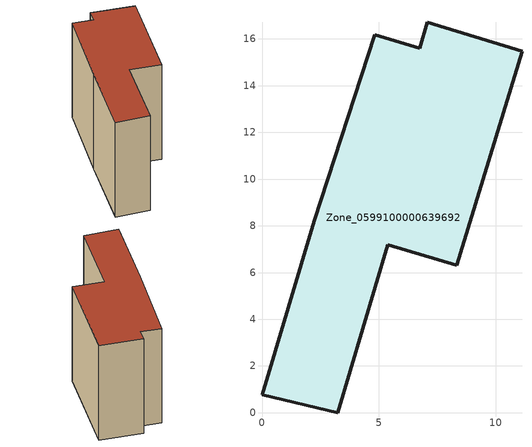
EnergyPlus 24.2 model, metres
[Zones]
Zone_0599100000639692
 floor ground (C_G): 6.75,15.6 7.07,16.71 11.13,15.47 8.33,6.3 5.38,7.18 3.25,0 0,0.77 2.23,8.21 4.82,16.19 z0
 wall outside (C_F): 3.25,0 5.38,7.18 8.33,6.3 11.13,15.47 7.07,16.71 6.75,15.6 4.82,16.19 2.23,8.21 0,0.77 3.25,0 z0:10.57
 roof outside (C_R): 4.82,16.19 2.23,8.21 0,0.77 3.25,0 5.38,7.18 8.33,6.3 11.13,15.47 7.07,16.71 6.75,15.6 z10.57
[BUILDING]
Pand.0599100000639692: North Axis=0; Terrain=City; Loads Convergence Tolerance Value=0.04; Temperature Convergence Tolerance Value=0.4; Solar Distribution=FullExterior; Maximum Number of Warmup Days=25; Minimum Number of Warmup Days=1
[Site:Location]
Rotterdam.The.Hague.AP_ZH_NLD Design_Conditions: Latitude=51.96; Longitude=4.45; Time Zone=1; Elevation=-4.5
[SITE:GROUNDTEMPERATURE:BUILDINGSURFACE]
18, 18, 18, 18, 18, 18, 18, 18, 18, 18, 18, 18
[MATERIAL] Thermal Absorptance=0.9; Solar Absorptance=0.7; Visible Absorptance=0.7
Name | Roughness | Thickness | Conductivity | Density | Specific Heat
G.TI.1946 | MediumSmooth | 0.15 | 1 | 540 | 1210
F.TI.1946 | Rough | 0.3 | 0.857143 | 1920 | 840
R.TI.1946 | MediumRough | 0.2 | 0.1 | 1500 | 1000
[CONSTRUCTION]
C_G: G.TI.1946
C_F: F.TI.1946
C_R: R.TI.1946
[ZONE]
Zone_0599100000639692: Type=1; Multiplier=1; Ceiling Height=Autocalculate; Volume=Autocalculate; Floor Area=autocalculate; Part of Total Floor Area=Yes
[ZONEINFILTRATION:DESIGNFLOWRATE]
Infil_Zone_0599100000639692: Zone or ZoneList or Space or SpaceList=Zone_0599100000639692; Schedule=AlwaysOn; Design Flow Rate Calculation Method=Flow/Area; Flow Rate per Floor Area=0.003; Constant Term Coefficient=1; Temperature Term Coefficient=0; Velocity Term Coefficient=0; Velocity Squared Term Coefficient=0
[HVACTEMPLATE:ZONE:IDEALLOADSAIRSYSTEM]
Zone_0599100000639692: Maximum Heating Supply Air Temperature=50; Minimum Cooling Supply Air Temperature=13; Maximum Heating Supply Air Humidity Ratio=0.0156; Minimum Cooling Supply Air Humidity Ratio=0.0077; Heating Limit=NoLimit; Cooling Limit=NoLimit; Dehumidification Control Type=ConstantSensibleHeatRatio; Cooling Sensible Heat Ratio=0.7; Dehumidification Setpoint=60; Humidification Control Type=None; Humidification Setpoint=30; Outdoor Air Method=None; Outdoor Air Flow Rate per Person=0.00944; Outdoor Air Flow Rate per Zone Floor Area=0; Outdoor Air Flow Rate per Zone=0; Demand Controlled Ventilation Type=None; Outdoor Air Economizer Type=NoEconomizer; Heat Recovery Type=None; Sensible Heat Recovery Effectiveness=0.7; Latent Heat Recovery Effectiveness=0.65
[ZONECONTROL:THERMOSTAT]
ThermostatControl_Zone_0599100000639692: Zone or ZoneList=Zone_0599100000639692; Control Type Schedule=DualSetpointControlType; Control 1=Thermostat_Zone_0599100000639692; Temperature Difference Between Cutout And Setpoint=0
[THERMOSTATSETPOINT:DUALSETPOINT]
Thermostat_Zone_0599100000639692: Heating Setpoint Temperature Schedule=HeatingSetpoint_Zone_0599100000639692; Cooling Setpoint Temperature Schedule=CoolingSetpoint_Zone_0599100000639692
[SCHEDULE:COMPACT]
HeatingSetpoint_Zone_0599100000639692: Through: 12/31, For: AllDays, Until: 24:00, 21
CoolingSetpoint_Zone_0599100000639692: Through: 12/31, For: AllDays, Until: 24:00, 24
DualSetpointControlType: Through: 12/31, For: AllDays, Until: 24:00, 4
AlwaysOn: Through: 12/31, For: AllDays, Until: 24:00, 1
